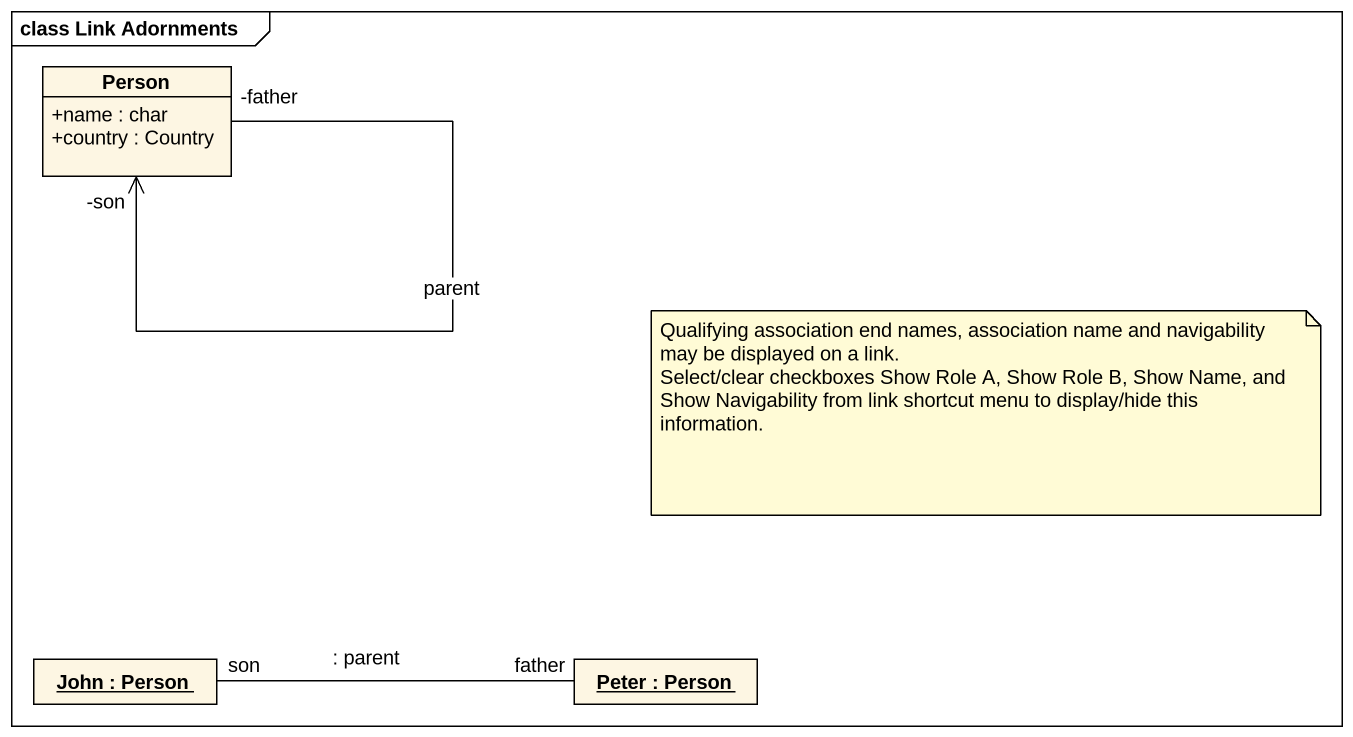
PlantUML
@startuml
mainframe class Link Adornments
hide circle
hide empty members
skinparam classAttributeIconSize 0
class "Person" as Person_ {
  +name : char
  +country : Country
}
object "John : Person" as John
object "Peter : Person" as Peter
Person_ "-son" <-- "-father" Person_ : parent
John -right- Peter : : parent\nson\nfather
note as N1
  Qualifying association end names, association name and navigability may be displayed on a link.
  Select/clear checkboxes Show Role A, Show Role B, Show Name, and Show Navigability from link shortcut menu to display/hide this information.
end note
@enduml
